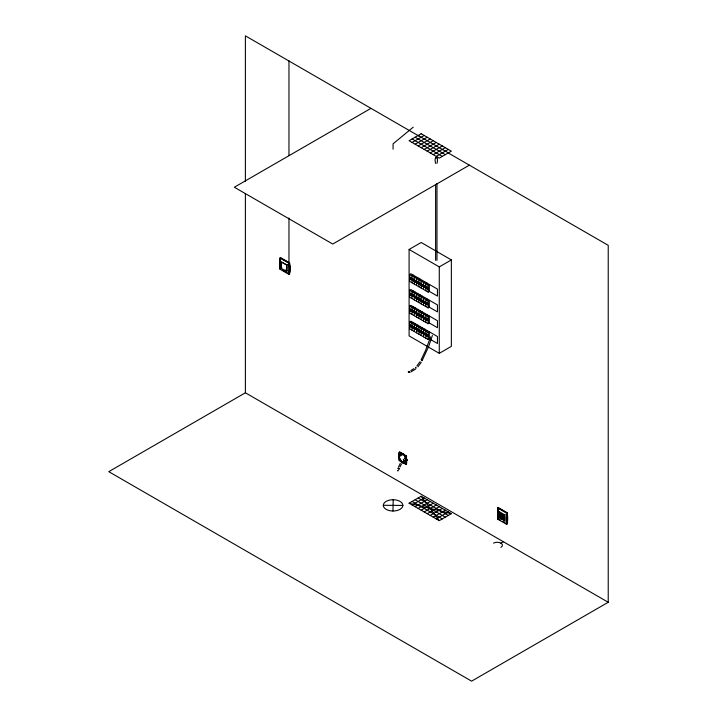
<?xml version="1.0" encoding="UTF-8"?>
<svg xmlns="http://www.w3.org/2000/svg" width="717" height="717" viewBox="0 0 717 717"><rect width="100%" height="100%" fill="white"/><g stroke="black" fill="none" stroke-linecap="round" stroke-linejoin="round"><path stroke-width="1.08" d="M279.953 264.089L279.953 269.18L289.014 274.405L289.614 274.055A39.327 22.711 60 0 0 289.614 262.906L280.553 257.672L279.953 258.021L279.953 269.18L280.759 268.669M409.631 326.154L410.232 325.339L409.631 326.154C410.859 327.875 412.633 325.652 410.232 325.339M409.631 310.353L410.232 309.538L409.631 310.353C410.859 312.065 412.633 309.852 410.232 309.538M409.631 294.553L410.232 293.737L409.631 294.553C410.106 295.87 412.427 294.83 410.966 294.167L410.294 294.588M411.433 279.101L410.232 277.936L409.631 278.752C410.859 280.464 412.633 278.25 410.232 277.936M413.745 280.437C411.334 278.608 412.687 279.962 413.745 280.311C410.787 281.593 413.978 278.33 412.598 280.114M412.535 327.14C411.119 326.101 415.824 329.166 412.535 326.674M413.745 312.038C411.791 309.986 411.997 311.967 413.745 311.68C412.947 313.679 411.666 310.147 412.902 311.545L413.279 311.761A4.311 2.492 -60 0 0 413.333 312.191L413.333 310.802A4.311 2.492 -60 0 0 413.279 311.295L412.974 311.931M413.745 296.238C409.891 294.051 415.86 296.632 412.598 295.915M414.838 328.476C413.422 327.427 418.128 330.501 414.838 328.01M416.048 313.374C414.094 311.321 414.301 313.302 416.048 313.015C415.251 315.014 413.978 311.483 415.206 312.872L415.582 313.087A4.311 2.492 -60 0 0 415.636 313.526L415.636 312.128A4.311 2.492 -60 0 0 415.582 312.621L415.636 313.06M415.752 297.734C411.388 294.445 418.253 299.204 415.582 296.829L414.91 297.25M414.838 280.714C414.014 280.822 418.226 282.57 414.247 281.414C414.82 280.804 415.546 280.383 415.582 281.485A4.311 2.492 -60 0 0 415.636 281.915L415.636 280.526A4.311 2.492 -60 0 0 415.582 281.019L415.636 280.992M418.352 298.899L417.151 297.734L416.55 298.541C417.025 299.867 419.337 298.819 417.886 298.155L417.213 298.577M418.352 283.098L417.151 281.933L416.55 282.74C417.778 284.461 419.553 282.247 417.151 281.933M416.55 330.152L417.151 329.336L416.55 330.152C417.778 331.863 419.553 329.65 417.151 329.336M418.352 314.7L417.151 313.535L416.55 314.342C417.778 316.063 419.553 313.849 417.151 313.535M419.454 331.137C418.038 330.089 422.734 333.163 419.454 330.671M419.517 315.713C419.508 314.019 418.567 316.314 420.664 315.561C420.816 317.21 417.545 315.48 419.875 315.041M419.454 299.177C421.937 302.592 419.947 297.304 419.517 299.912M419.812 283.941C418.361 282.65 420.081 284.255 420.664 284.308C418.307 285.429 419.633 282.283 420.655 284.425M421.757 332.464L421.757 331.998L421.157 332.813C422.385 334.525 424.168 332.312 421.757 331.998M421.157 317.004L421.757 316.197L421.157 317.004C422.385 318.724 424.168 316.511 421.757 316.197M421.157 301.203L421.757 300.396L421.157 301.203C424.123 302.95 421.946 300.127 422.967 301.095M421.157 285.402L421.757 284.595L421.157 285.402C422.385 287.123 424.168 284.909 421.757 284.595M424.061 333.799C422.645 332.751 427.35 335.825 424.061 333.333M424.061 317.64C427.959 320.481 422.761 317.954 424.061 317.998M424.061 301.839L423.469 302.072L425.271 302.897L424.437 301.929L424.061 302.198L425.271 302.897M424.061 286.038C422.313 286.639 426.346 286.388 424.975 287.257C423.057 287.167 423.908 285.025 425.271 287.087M426.364 335.126L426.373 334.66L425.773 335.475C427 337.187 428.775 334.973 426.373 334.66M427.574 320.024L426.373 318.859L425.773 319.674C427 321.386 428.775 319.173 426.373 318.859M427.574 304.223L426.373 303.058L425.773 303.865C426.248 305.191 428.56 304.142 427.108 303.479L426.436 303.9M425.773 288.064L426.373 287.257L425.773 288.064C427 289.785 428.775 287.571 426.373 287.257M497.598 513.99L497.598 519.081L506.65 524.306L507.26 523.957A39.327 22.711 60 0 0 507.26 512.807L498.198 507.573L497.598 507.923L497.598 519.081L498.198 518.732L500.009 519.771M399.244 454.202C399.611 458.441 398.446 454.228 399.405 457.715A5.333 3.074 60 0 0 401.412 461.273M410.671 279.003L410.975 278.357A4.311 2.492 -60 0 1 411.029 277.864L411.029 279.254A4.311 2.492 -60 0 1 410.975 278.823L410.653 278.106L410.294 278.788M410.653 294.373L410.653 293.916L410.975 294.624A4.311 2.492 -60 0 0 411.029 295.054L411.029 293.665A4.311 2.492 -60 0 0 410.975 294.158L410.671 294.804M412.598 327.526L412.956 326.844L413.279 327.561A4.311 2.492 -60 0 0 413.333 327.992L413.333 326.602A4.311 2.492 -60 0 0 413.279 327.095L412.974 327.741M415.636 281.458L415.206 280.804M416.048 297.098L415.26 296.578L415.582 297.286A4.311 2.492 -60 0 0 415.636 297.725L415.636 296.327A4.311 2.492 -60 0 0 415.582 296.82L415.636 297.259M415.752 313.069L414.838 312.316M415.636 328.861L415.206 328.207L415.582 328.897A4.311 2.492 -60 0 0 415.636 329.327L415.636 327.929A4.311 2.492 -60 0 0 415.582 328.422M417.939 282.785L417.886 282.355A4.311 2.492 -60 0 1 417.939 281.853L417.939 283.251A4.311 2.492 -60 0 1 417.886 282.821L417.572 282.104L417.213 282.776M417.939 298.586L417.518 297.94L417.886 298.622A4.311 2.492 -60 0 0 417.939 299.052L417.939 297.663A4.311 2.492 -60 0 0 417.886 298.155L417.886 298.272M418.352 314.234L417.572 313.705L417.886 314.422A4.311 2.492 -60 0 0 417.939 314.853L417.939 313.463A4.311 2.492 -60 0 0 417.886 313.956L417.581 314.602L423.523 318.07A4.311 2.492 -60 0 1 423.523 316.681M423.523 332.482A4.311 2.492 -60 0 0 423.523 333.88L417.939 330.654A4.311 2.492 -60 0 1 417.886 330.223L417.572 329.506L417.213 330.187M424.132 286.773L424.491 286.101L424.805 286.809A4.311 2.492 -60 0 0 424.858 287.248L424.858 285.85A4.311 2.492 -60 0 0 424.805 286.343L424.805 286.459M425.271 302.422L424.491 301.902L424.805 302.61A4.311 2.492 -60 0 0 424.858 303.049L424.858 301.651A4.311 2.492 -60 0 0 424.805 302.144L424.5 302.789M426.812 288.315L427.108 287.678A4.311 2.492 -60 0 1 427.162 287.185L427.162 288.575A4.311 2.492 -60 0 1 427.108 288.144L426.794 287.427L426.436 288.1M426.794 303.694L426.794 303.228L427.108 303.945A4.311 2.492 -60 0 0 427.162 304.375L427.162 302.986A4.311 2.492 -60 0 0 427.108 303.479L426.812 304.125M426.794 319.495L426.794 319.029L427.108 319.746A4.311 2.492 -60 0 0 427.162 320.176L427.162 318.787A4.311 2.492 -60 0 0 427.108 319.28L426.812 319.925M426.812 335.726L427.108 335.081A4.311 2.492 -60 0 1 427.162 334.588L427.162 335.977A4.311 2.492 -60 0 1 427.108 335.547L426.794 334.83L426.436 335.511M399.172 455.985C398.76 453.485 401.852 452.454 403.456 454.148A5.333 3.074 60 0 1 406.405 458.557L406.638 460.923A5.333 3.074 60 0 1 404.289 462.985L402.112 462.268A5.333 3.074 60 0 1 399.163 457.858L398.948 456.379M403.339 462.707L404.047 463.128A5.333 3.074 60 0 0 406.396 461.067L406.046 460.072L406.638 460.923M406.467 460.269L406.172 458.701A5.333 3.074 60 0 0 403.214 454.291L402.354 453.494M409.936 309.708L410.653 309.717L410.232 310.013M410.232 325.455L411.029 325.733L410.294 326.19M410.966 310.201L410.966 309.968A4.311 2.492 -60 0 1 411.029 309.466L409.936 310.183M410.966 326.118L411.029 325.267A4.311 2.492 -60 0 0 410.975 325.76L410.671 326.405M412.535 279.379L413.279 280.159A4.311 2.492 -60 0 0 413.333 280.589L413.333 279.191A4.311 2.492 -60 0 0 413.279 279.693L412.974 280.329M412.956 295.709L412.956 295.243L413.279 295.96A4.311 2.492 -60 0 0 413.333 296.39L413.333 294.992A4.311 2.492 -60 0 0 413.279 295.494L412.974 296.13M412.535 310.99L412.893 311.312M417.939 330.654L417.939 329.264A4.311 2.492 -60 0 0 417.886 329.757L417.581 330.403M420.207 300.065A4.311 2.492 -60 0 0 420.252 300.387L420.252 298.989A4.311 2.492 -60 0 0 420.198 299.482L420.655 300.226M420.198 331.559L419.454 331.021M420.207 315.865A4.311 2.492 -60 0 0 420.252 316.188L420.252 314.79A4.311 2.492 -60 0 0 420.198 315.283L420.655 316.036M422.125 300.835L422.967 301.561M421.211 283.744A4.311 2.492 -60 0 0 421.211 285.142L409.685 278.483A4.311 2.492 -60 0 1 409.685 277.094L428.13 287.741A4.311 2.492 -60 0 0 428.13 289.13L422.196 285.653L422.555 284.515A4.311 2.492 -60 0 0 422.501 285.016L422.501 285.483A4.311 2.492 -60 0 0 422.555 285.913M422.196 332.589L421.757 332.347M422.519 317.308A4.311 2.492 -60 0 0 422.555 317.514L422.555 316.125A4.311 2.492 -60 0 0 422.501 316.618L422.967 317.362M422.51 333.002A4.311 2.492 -60 0 0 422.555 333.315L422.555 331.926A4.311 2.492 -60 0 0 422.501 332.419L422.196 333.064M409.685 325.885A4.311 2.492 -60 0 1 409.685 324.496L428.13 335.144A4.311 2.492 -60 0 0 428.13 336.542L424.858 334.651A4.311 2.492 -60 0 1 424.805 334.221L424.428 333.772M424.796 318.187L424.805 317.954A4.311 2.492 -60 0 1 424.858 317.452L425.271 318.698M392.97 511.015L393.194 499.731M420.189 331.209L420.189 331.093A4.311 2.492 -60 0 1 420.252 330.591L420.252 331.989A4.311 2.492 -60 0 1 420.207 331.666L420.189 331.442M422.967 285.76L422.492 285.366M410.232 278.053L409.631 278.752M410.966 294.275L410.232 293.853M410.966 325.885L410.975 326.226M413.27 295.61L412.535 295.189M412.535 326.791L411.934 327.481L413.449 328.01M415.636 296.793L414.838 296.515M414.838 328.117L414.247 328.816L415.752 329.336M417.151 282.05L416.55 282.74M416.55 298.541L417.151 297.851M417.886 329.874L417.886 330.223M419.821 299.267L418.853 299.876L420.359 300.396M420.189 299.607L420.664 299.76M420.189 315.408L420.368 315.731M419.454 330.779L418.853 331.478L420.359 332.007M421.757 284.712L422.967 285.294M422.492 285.133L422.501 285.483M421.757 316.314L422.125 316.753L421.462 316.367M421.757 332.114L421.157 332.813M422.492 332.536L422.501 332.885M424.428 317.855L424.975 318.393M424.805 318.07L424.061 317.873M424.061 333.441L425.271 334.498M426.373 287.374L426.077 287.427M427.108 303.596L426.373 303.174M426.373 318.975L425.773 319.674M426.373 334.776L425.773 335.475M401.645 452.938L398.957 454.506L399.441 451.898L404.487 454.829L406.862 459.893L406.028 462.797M399.199 454.363C397.639 449.326 402.891 454.202 404.245 454.963C407.749 457.15 407.381 466.14 402.085 462.492M406.028 464.491L406.611 461.909L406.593 464.204L405.974 464.464L402.138 462.115M287.383 264.537L286.818 265.129A39.327 22.711 -60 0 0 286.818 270.73L287.383 270.676M499.175 511.687L499.149 511.965A39.327 22.711 -60 0 0 499.149 517.566L504.49 520.883L504.49 514.752L499.175 511.687L499.175 517.817M408.314 371.666L408.367 372.177M402.909 454.103L401.278 453.431A5.333 3.074 60 0 0 398.939 455.492C399.333 457.222 399.871 456.989 399.181 455.349M403.214 454.291L402.667 454.596L402.12 453.673M403.456 454.148L402.909 454.453M402.416 453.888L402.9 454.417M408.807 371.845L408.6 371.845M280.67 258.703L280.759 258.075L288.449 262.512M282.319 269.986L289.05 273.867L289.139 273.24A38.987 22.514 60 0 0 289.139 264.008L289.05 263.273L279.953 258.021L279.953 263.139M415.546 367.893L415.546 367.355L416.335 368.045M435.613 163.386C433.391 155.464 439.18 155.446 436.976 163.386M436.976 157.812L435.613 157.821M398.15 468.497L399.19 468.864M432.396 335.475L428.623 346.58L422.286 360.266L421.193 359.674L425.486 350.631L430.585 336.873M398.338 467.412L400.31 463.29M400.005 466.928L401.493 463.962M420.108 361.601L416.855 365.957M421.264 362.309L417.894 366.826M408.466 371.621L409.12 371.764M399.781 453.476L399.01 454.336C396.734 457.141 404.047 464.697 399.217 459.947M403.94 460.242L403.384 460.036M406.458 460.699L406.109 459.821L406.62 459.651M413.234 127.178L393.068 143.83L393.068 149.199M415.537 369.103L410.644 372.069M413.951 368.628L410.841 370.51M415.206 281.037L415.752 281.467M417.509 282.373L418.352 282.632M417.509 298.173L418.352 298.433M422.555 317.048L422.967 316.896M501.075 518.149L502.841 517.082M400.911 453.332L401.439 453.01L399.539 453.619M370.967 108.348L234.342 187.236L332.751 244.049L469.375 165.161M412.114 142.45L424.186 135.477M415.134 144.198L427.207 137.225M418.154 145.936L430.227 138.964M421.166 147.684L433.247 140.711M424.186 149.423L436.259 142.45M427.207 151.17L439.279 144.198M430.227 152.909L442.299 145.936M433.247 154.648L445.32 147.684M436.259 156.396L448.34 149.423M289.014 263.247A28.268 23.078 0.4 0 1 289.014 274.405A28.071 22.917 0.4 0 1 289.005 263.247L289.614 262.906M289.05 273.867L289.507 273.034A38.987 22.514 60 0 0 289.785 269.502M409.093 249.462L421.166 242.489L451.36 259.921L451.36 346.365L439.279 353.338L409.093 335.906L409.093 249.462L439.279 266.894L451.36 259.921M409.685 274.477L428.13 285.124L429.34 284.425L429.34 291.398L428.13 292.097L409.685 281.449L409.685 274.477L410.895 273.777L437.46 289.112L437.46 296.085L429.008 291.21M413.198 275.113L411.988 275.812L411.988 282.776M409.631 278.277L410.841 278.976L411.441 278.635M415.502 276.439L414.301 277.138L414.301 284.111M417.814 277.775L416.604 278.474L416.604 285.438M420.117 279.101L418.907 279.8L418.907 286.773M416.55 282.274L418.056 282.794M422.421 280.437L421.211 281.136L421.211 288.109M419.517 284.111L420.252 283.654A4.311 2.492 -60 0 1 420.252 283.188L420.252 284.577A4.311 2.492 -60 0 1 420.207 284.264M409.685 290.277L428.13 300.925L429.34 300.235L429.34 307.199L428.13 307.898L409.685 297.25L409.685 290.277L410.895 289.578L437.46 304.922L437.46 311.886L429.008 307.01M424.724 281.763L423.523 282.462L423.523 289.435M413.198 290.914L411.988 291.613L411.988 298.586M421.157 284.936L422.672 285.456M427.036 283.098L425.826 283.798L425.826 290.77M424.805 286.343L424.975 286.791M411.441 294.436L410.841 295.252M415.502 292.24L414.301 292.939L414.301 299.912M608.231 602.271L245.393 392.782L108.769 471.669L471.607 681.15L608.231 602.271L608.231 245.331L448.152 152.909M413.745 295.771L413.449 296.408M417.814 293.576L416.604 294.275L416.604 301.248M425.773 287.598L426.982 288.297L427.574 287.956M415.752 297.268L415.448 297.913M420.117 294.902L418.907 295.601L418.907 302.574M418.056 298.595L417.76 299.24M422.421 296.238L421.211 296.937L421.211 303.909M409.685 306.078L428.13 316.726L429.34 316.036L429.34 323.008L428.13 323.699L409.685 313.051L409.685 306.078L410.895 305.379L437.46 320.723L437.46 327.696L429.008 322.811M420.368 299.93L420.063 300.575M424.724 297.573L423.523 298.263L423.523 305.236M413.198 306.715L411.988 307.414L411.988 314.387M422.672 301.265L422.367 301.902M427.036 298.899L425.826 299.598L425.826 306.571M409.631 309.887L410.841 310.578L411.441 310.237M415.502 308.05L414.301 308.74L414.301 315.713M424.975 302.592L424.975 303.058M425.773 303.865L426.732 303.264M412.598 311.716L413.333 311.259M417.814 309.377L416.604 310.076L416.604 317.048M427.574 303.757L426.982 304.564M420.117 310.712L418.907 311.402L418.907 318.375M416.55 314.342L417.509 313.858M417.939 313.921L416.846 314.171M416.55 313.876L418.056 314.404M422.421 312.038L421.211 312.737L421.211 319.71M409.685 321.879L428.13 332.536L429.34 331.837L429.34 338.809L428.13 339.5L409.685 328.852L409.685 321.879L410.895 321.189L437.46 336.524L437.46 343.497L429.008 338.612M424.724 313.374L423.523 314.064L423.523 321.037M413.198 322.516L411.988 323.215L411.988 330.187M421.157 316.538L422.672 317.066M427.036 314.7L425.826 315.399L425.826 322.372M415.502 323.851L414.301 324.541L414.301 331.514M427.162 319.244L426.436 319.71M417.814 325.177L416.604 325.877L416.604 332.849M425.773 319.199L426.982 319.899L427.574 319.558M420.117 326.513L418.907 327.203L418.907 334.176M422.421 327.839L421.211 328.538L421.211 335.511M424.724 329.175L423.523 329.874L423.523 336.838M427.036 330.501L425.826 331.2L425.826 338.173M424.132 334.176L424.858 333.719A4.311 2.492 -60 0 1 424.858 333.253L424.428 334.005M424.428 333.656L423.469 334.14L424.975 334.669M398.939 455.492L402.47 453.565M399.477 456.433L403.698 453.995M401.251 461.739L399.252 460.574L399.199 459.821M405.974 455.913L406.602 456.397L406.369 458.719L406.252 456.209L404.083 454.82L406.216 455.77M407.184 459.337L402.533 461.9M407.319 460.511L403.214 462.886L402.676 461.963M409.093 503.217L421.166 496.254L451.36 513.677L439.279 520.65L409.093 503.217L451.36 513.677M412.114 504.965L424.186 497.992M415.134 506.704L427.207 499.74M418.154 508.452L430.227 501.479M421.166 510.19L433.247 503.217M424.186 511.938L436.259 504.965M427.207 513.677L439.279 506.704M430.227 515.424L442.299 508.452M433.247 517.163L445.32 510.19M436.259 518.911L448.34 511.938M507.26 512.807L506.65 513.148A28.071 22.917 0.4 0 0 506.641 524.306A28.268 23.078 0.4 0 0 506.659 513.148L497.598 507.923L497.598 513.04M505.019 514.439L504.463 515.03A39.327 22.711 -60 0 0 504.463 520.632L504.49 520.883M493.583 543.145A5.171 2.985 0 0 1 500.896 543.145L503.612 541.577M414.91 281.449L415.582 281.136M421.829 284.972L421.462 284.766M409.936 293.907L410.59 293.952M412.902 295.279L411.934 295.879L413.144 296.578M415.206 296.614L414.543 296.569M424.428 301.938L423.469 302.538L424.67 303.237M424.132 302.574L424.805 302.269M414.91 313.051L415.582 312.746M411.441 326.038L410.841 326.853M413.745 327.373L413.144 328.18M414.91 328.852L415.582 328.547M416.048 328.7L415.448 329.515M418.352 330.035L417.76 330.842M420.664 331.362L420.063 332.177M422.967 332.697L422.367 333.504M425.271 334.023L424.67 334.839M427.574 335.359L426.982 336.165M287.078 270.739L286.119 271.205L280.849 268.167A13.408 7.744 -60 0 0 281.279 261.947L286.54 264.985L287.508 264.519M280.849 268.167L281.817 267.701M398.007 468.425L398.786 468.936M399.217 468.954L398.41 468.559M400.283 453.216L401.197 453.153M383.308 505.306L402.855 505.44A9.778 5.646 0 0 0 388.291 500.448A9.778 5.646 0 0 0 388.094 510.226A9.778 5.646 0 0 0 402.855 505.44M404.791 459.104L404.8 457.921L404.254 458.504M421.453 359.809L422.053 360.131M402.64 461.748L403.447 462.743M397.675 470.585L398.114 470.8M398.553 468.568L399.01 468.721M406.378 459.794L405.849 460.108L406.396 461.067M398.007 470.818L397.89 470.684M422.286 360.257L421.444 359.773M410.59 278.492L409.936 278.106M412.535 279.621L413.449 280.132M412.535 295.422L413.449 295.933M421.757 300.746L421.462 300.566M424.061 302.072L424.437 301.929M426.74 303.73L426.077 303.228M412.535 311.223L413.449 311.743M412.535 327.024L412.956 326.844M426.373 335.009L426.794 334.83M418.154 135.477L448.34 152.909M419.051 136.113L245.393 35.85L245.393 181.311M415.134 137.225L445.32 154.648M412.114 138.964L442.299 156.396M412.535 279.272L413.745 279.962M414.838 280.598L416.048 281.297M419.454 283.26L420.664 283.959M424.061 285.922L425.271 286.621M410.671 278.528L411.146 278.805M414.543 280.768L415.206 280.921M419.893 283.86L420.368 284.129M426.812 287.849L427.278 288.117M414.838 281.073L416.048 281.763M426.364 287.723L427.574 288.422M410.671 294.337L411.146 294.606M426.812 303.649L427.278 303.927M410.232 294.212L411.433 294.902M414.838 296.874L416.048 297.564M409.631 294.087L411.137 295.072M416.55 298.075L418.056 299.07M421.157 300.737L422.672 301.732M425.773 303.399L427.278 304.393M412.535 310.873L413.745 311.572M414.838 312.2L416.048 312.899M419.454 314.862L420.664 315.561M424.061 317.532L425.271 318.223M410.671 310.138L411.146 310.407M426.812 319.45L427.278 319.728M410.966 310.434L411.433 310.703M411.029 310.864L416.604 314.082A4.311 2.492 -60 0 1 416.604 312.684M424.5 318.59L428.13 320.741A4.311 2.492 -60 0 1 428.13 319.343L409.685 308.695A4.311 2.492 -60 0 0 409.685 310.085M409.936 325.509L411.433 326.513M412.239 326.844L413.745 327.839M414.543 328.171L416.048 329.175M416.855 329.506L418.352 330.501M419.158 330.833L420.655 331.837M421.462 332.168L422.967 333.163M426.077 334.83L427.574 335.825M409.631 325.688L411.137 326.674M416.55 329.677L418.056 330.671M421.157 332.338L422.672 333.333M425.773 335L427.278 335.995M411.029 326.665L416.604 329.883A4.311 2.492 -60 0 1 416.604 328.485M286.845 264.851L281.512 262.063A39.327 22.711 -60 0 0 281.414 265.855M285.07 269.959L286.845 270.981M498.405 507.977L507.053 512.96M498.046 518.776L499.964 519.888M502.85 521.555L504.768 522.657M418.154 497.992L448.34 515.424M415.134 499.74L445.32 517.163M412.114 501.479L442.299 518.911M403.286 459.642L403.689 459.973M408.618 372.329L409.156 371.899M402.327 462.357L399.199 457.697L398.957 459.956M421.166 496.254L439.279 520.65M289.408 263.067L289.507 263.802A38.987 22.514 60 0 1 289.793 268.588M412.893 279.711L412.956 279.442M427.108 287.795L427.108 288.144M427.108 319.397L427.108 319.746M427.108 335.197L427.108 335.547M422.501 300.817L422.501 301.283L422.555 300.324A4.311 2.492 -60 0 0 422.501 300.817L422.492 300.934M417.886 282.471L417.886 282.821M417.886 314.073L417.886 314.422M417.509 282.256L417.518 282.606M410.966 278.474L410.975 278.823M439.279 266.894L439.279 353.338M436.976 183.453L436.976 260.379M435.613 184.574L435.613 260.379M428.13 285.124L428.13 292.097M428.13 300.925L428.13 307.898M428.13 316.726L428.13 323.699M428.13 332.536L428.13 339.5M427.108 303.479L427.108 303.945M426.982 288.297L426.982 288.763M426.982 319.899L426.982 320.365M426.794 287.427L426.74 287.929M424.67 286.961L424.67 287.436M424.67 318.572L424.67 319.038M424.437 333.53L424.437 334.005M422.367 285.635L422.367 286.101M422.367 317.237L422.367 317.703M420.063 284.299L420.063 284.774M420.063 315.91L420.063 316.376M417.76 282.973L417.76 283.439M417.886 298.155L417.886 298.622M417.76 314.575L417.76 315.041M417.572 297.905L417.518 298.406M417.572 329.506L417.518 330.008M415.448 281.638L415.448 282.104M415.448 313.248L415.448 313.714M415.26 280.777L415.206 281.27M415.26 328.18L415.206 328.673M413.144 280.311L413.144 280.777M413.144 311.913L413.144 312.379M410.975 294.158L410.975 294.624M410.841 278.976L410.841 279.442M410.841 310.578L410.841 311.053M410.653 278.106L410.599 278.608M410.653 325.518L410.599 326.011M288.96 60.757L288.96 155.535M288.96 217.977L288.96 262.583M245.393 193.617L245.393 392.782M418.907 331.218A4.311 2.492 -60 0 1 418.907 329.82M421.211 332.545A4.311 2.492 -60 0 1 421.211 331.146M425.826 335.206A4.311 2.492 -60 0 1 425.826 333.817M411.988 327.221A4.311 2.492 -60 0 1 411.988 325.823M414.301 312.746A4.311 2.492 -60 0 1 414.301 311.357M411.988 311.42A4.311 2.492 -60 0 1 411.988 310.022M418.907 283.807A4.311 2.492 -60 0 1 418.907 282.417M416.604 282.48A4.311 2.492 -60 0 1 416.604 281.082M423.523 286.468A4.311 2.492 -60 0 1 423.523 285.079M414.301 281.145A4.311 2.492 -60 0 1 414.301 279.755M411.988 279.818A4.311 2.492 -60 0 1 411.988 278.42M425.826 287.804A4.311 2.492 -60 0 1 425.826 286.406M411.988 295.619A4.311 2.492 -60 0 1 411.988 294.221M418.907 299.607A4.311 2.492 -60 0 1 418.907 298.218M416.604 298.281A4.311 2.492 -60 0 1 416.604 296.883M414.301 296.946A4.311 2.492 -60 0 1 414.301 295.556M414.301 328.547A4.311 2.492 -60 0 1 414.301 327.158M425.826 303.605A4.311 2.492 -60 0 1 425.826 302.207M421.211 300.943A4.311 2.492 -60 0 1 421.211 299.545M418.907 315.408A4.311 2.492 -60 0 1 418.907 314.019M421.211 316.744A4.311 2.492 -60 0 1 421.211 315.346M425.826 319.406A4.311 2.492 -60 0 1 425.826 318.007M423.523 302.269A4.311 2.492 -60 0 1 423.523 300.88M422.555 301.714A4.311 2.492 -60 0 1 422.519 301.507M280.428 258.523A39.327 22.711 60 0 1 280.553 257.672M286.54 264.985A13.408 7.744 -60 0 1 286.119 271.205M500.896 543.145A5.171 2.985 0 0 1 500.896 547.367M507.251 514.681A38.987 22.514 60 0 1 507.251 522.075M506.785 513.91A38.987 22.514 60 0 1 506.785 523.141M497.948 518.041A38.987 22.514 60 0 1 497.948 508.81M497.965 516.742A39.327 22.711 60 0 1 497.965 509.285M405.392 457.41A5.333 3.074 60 0 1 404.236 454.928M405.481 457.016A1.362 0.789 60 0 1 404.764 455.528M499.588 514.412L499.543 515.075A3.244 1.873 60 0 0 501.631 518.803A3.244 1.873 60 0 0 504.069 518.149L504.123 517.495A3.244 1.873 60 0 0 502.33 513.99L501.147 513.363A3.244 1.873 60 0 0 499.588 514.412M408.43 371.738C409.04 374.265 409.559 370.133 408.43 371.738M501.846 514.707L502.142 515.084L501.846 514.707M402.407 462.214L402.855 462.779L402.407 462.214M421.166 133.738L409.093 140.711L439.279 158.134L451.36 151.17L421.166 133.738M428.13 303.542L409.685 292.894A4.311 2.492 -60 0 0 409.685 294.284L428.13 304.931A4.311 2.492 -60 0 1 428.13 303.542M503.074 515.577L500.609 514.152A2.465 1.425 60 0 0 500.609 517.002L503.074 518.427A2.465 1.425 60 0 0 503.074 515.577M501.066 515.29L501.066 516.392L501.066 515.29M502.778 516.392L502.778 517.271L502.778 516.392"/></g></svg>
